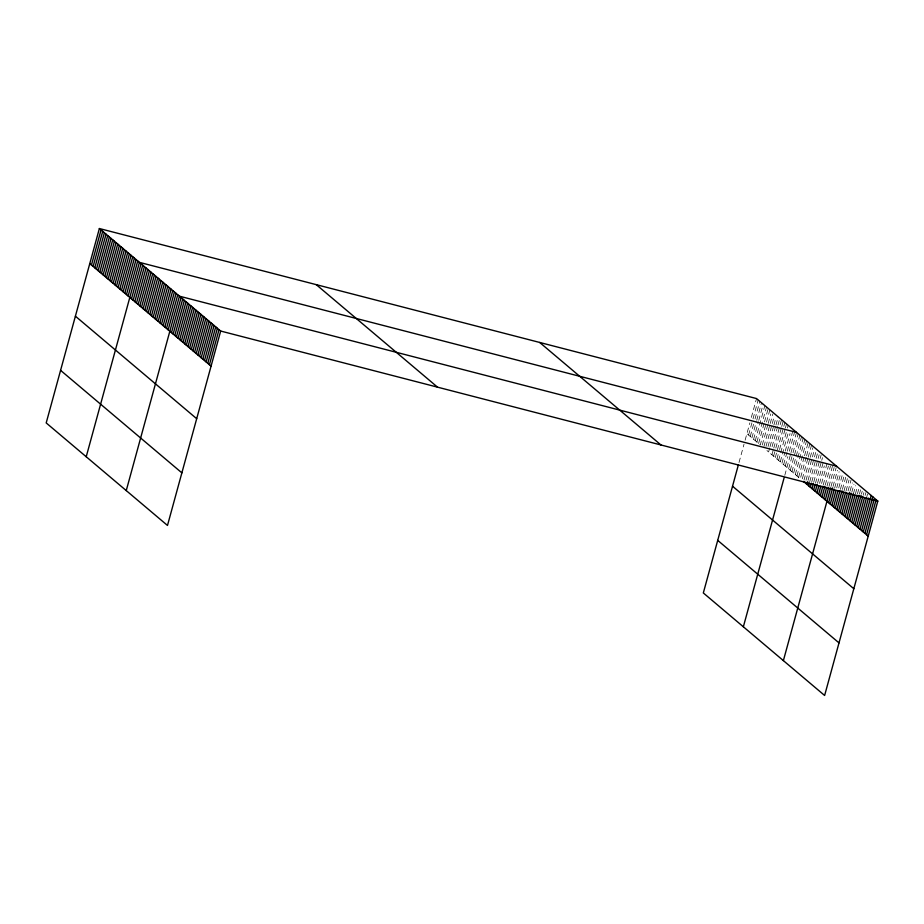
<?xml version="1.0" encoding="UTF-8"?>
<svg xmlns="http://www.w3.org/2000/svg" width="924" height="924" viewBox="0 0 924 924"><rect width="100%" height="100%" fill="white"/><g stroke="black" fill="none" stroke-linecap="round" stroke-linejoin="round"><path stroke-width="0.69" stroke-dasharray="4.62 3.46" d="M739.004 462.543L744.039 444.144M745.114 440.194L749.872 422.834M751.339 417.44L756.513 398.556M748.579 435.031L752.644 420.201M753.014 418.849L758.177 399.965M750.253 436.44L753.568 424.301M755.047 418.907L759.84 401.374M751.917 437.861L756.352 421.667M756.71 420.316L761.515 402.783M753.591 439.27L758.385 421.725M758.754 420.385L763.178 404.192M755.255 440.679L764.853 405.601M756.918 442.088L766.516 407.01M758.592 443.497L764.125 423.261M764.495 421.91L768.179 408.42M769.854 409.829L760.256 444.906L746.915 433.622M762.288 444.964L767.832 424.728M768.202 423.377L770.778 413.94M763.963 446.373L769.865 424.786M770.235 423.446L772.822 413.998M765.996 446.431L771.898 424.855M772.268 423.504L774.116 416.759M768.04 446.5L773.573 426.264M773.942 424.913L775.779 418.168M768.595 451.952L769.704 447.909M770.073 446.558L775.606 426.322M775.975 424.971L778.193 416.874M772.106 446.615L777.638 426.38M778.008 425.028L779.856 418.295M771.933 454.77L773.411 449.376M773.781 448.024L781.531 419.704M773.596 456.179L775.444 449.434M775.814 448.082L781.346 427.858M781.716 426.507L783.194 421.113M775.271 457.588L784.857 422.522M776.934 458.997L779.151 450.9M779.521 449.561L785.054 429.325M785.423 427.974L786.532 423.931M778.597 460.406L787.086 429.383M787.456 428.031L788.195 425.34M780.272 461.815L788.391 432.143M781.935 463.224L784.892 452.437M785.261 451.085L790.055 433.552M783.61 464.633L786.925 452.494M787.294 451.155L792.827 430.919M785.273 466.043L787.86 456.606M789.327 451.212L794.871 430.977M784.788 475.34L790.632 453.973M791.002 452.621L796.534 432.386M788.611 468.872L792.665 454.031M793.035 452.679L798.209 433.795M790.274 470.281L799.872 435.204M791.949 471.69L801.535 436.613M793.612 473.1L803.21 438.022M795.275 474.509L804.873 439.431M796.95 475.918L806.536 440.84M798.613 477.327L804.146 457.091M804.515 455.74L808.211 442.25M806.19 457.149L800.288 478.736L766.932 450.542M806.56 455.798L809.874 443.659M802.321 478.794L807.853 458.558M808.223 457.207L811.549 445.068M803.984 480.203L809.886 458.627M810.256 457.276L812.843 447.828M806.028 480.261L814.148 450.589M808.061 480.33L815.811 451.998M809.724 481.739L817.474 453.407M811.769 481.797L819.149 454.816M813.801 481.854L821.182 454.874M815.465 483.264L821.378 461.688M821.748 460.337L822.487 457.634M817.509 483.333L823.411 461.746M819.542 483.391L824.335 465.858M821.575 483.448L827.119 463.213M823.249 484.857L828.412 465.973M825.282 484.915L830.457 466.031M826.957 486.324L832.489 466.1M828.99 486.394L834.153 467.509M831.023 486.451L836.197 467.567M833.044 486.498L837.467 470.304M834.695 487.895L839.119 471.702M836.717 487.93L840.771 473.1M838.726 487.976L842.792 473.146M840.378 489.373L844.444 474.532M842.399 489.42L845.726 477.281M844.051 490.817L847.366 478.678M846.072 490.863L849.017 480.064M848.082 490.91L851.039 480.11M850.103 490.956L852.321 482.859M851.755 492.342L853.972 484.245M853.406 493.739L855.612 485.643M855.428 493.786L857.264 487.04M857.437 493.832L859.285 487.087M859.459 493.878L860.567 489.824M861.48 493.924L862.219 491.222M863.131 495.31L863.871 492.619M865.141 495.356L865.88 492.665M866.793 496.754L867.532 494.051"/><path stroke-width="1.39" d="M99.376 228.528L46.2 422.926L167.487 525.444L220.674 331.046L99.376 228.528L756.513 398.556L877.8 501.074L824.624 695.472L703.326 592.954L738.288 465.176M91.453 265.015L101.051 229.937M93.116 266.424L102.714 231.347M94.791 267.833L104.389 232.756M96.454 269.242L106.052 234.165M98.129 270.651L107.715 235.585M99.792 272.06L109.39 236.994M101.455 273.469L111.053 238.404M103.13 274.878L112.728 239.813M104.793 276.288L114.391 241.222M106.468 277.697L116.054 242.631M108.131 279.106L117.729 244.04M109.794 280.515L119.392 245.449M111.469 281.924L121.067 246.858M113.132 283.333L122.73 248.267M114.807 284.754L124.394 249.676M116.47 286.163L126.068 251.085M118.133 287.572L127.731 252.495M119.808 288.981L129.395 253.904M121.471 290.39L131.069 255.313M123.146 291.799L132.733 256.722M124.809 293.208L134.407 258.131M126.472 294.617L136.071 259.54M128.147 296.026L137.734 260.949M86.221 456.756L139.409 262.358L796.534 432.386M131.485 298.845L141.072 263.767M133.148 300.254L142.746 265.176M134.812 301.663L144.41 266.597M136.486 303.072L146.073 268.006M138.15 304.481L147.748 269.415M139.813 305.89L149.411 270.824M141.488 307.299L151.086 272.233M143.151 308.708L152.749 273.643M144.825 310.118L154.412 275.052M146.489 311.527L156.087 276.461M148.152 312.936L157.75 277.87M149.827 314.345L159.425 279.279M151.49 315.765L161.088 280.688M153.165 317.175L162.751 282.097M154.828 318.584L164.426 283.506M156.491 319.993L166.089 284.915M158.166 321.402L167.764 286.325M159.829 322.811L169.427 287.734M161.504 324.22L171.09 289.143M163.167 325.629L172.765 290.552M164.83 327.038L174.428 291.961M166.505 328.447L176.091 293.37M168.168 329.856L177.766 294.779M126.253 490.586L179.429 296.188L836.567 466.216M171.483 332.663L181.081 297.586M173.135 334.049L182.733 298.983M174.786 335.447L184.384 300.381M176.438 336.844L186.036 301.767M178.089 338.242L187.676 303.164M179.73 339.628L189.328 304.562M181.381 341.025L190.979 305.948M183.033 342.423L192.631 307.346M184.685 343.809L194.283 308.743M186.336 345.206L195.923 310.141M187.988 346.604L197.574 311.527M189.628 348.002L199.226 312.924M191.28 349.387L200.878 314.322M192.931 350.785L202.529 315.708M194.583 352.183L204.181 317.105M196.234 353.569L205.821 318.503M197.875 354.966L207.473 319.9M199.526 356.364L209.124 321.286M201.178 357.761L210.776 322.684M202.83 359.147L212.428 324.081M204.481 360.545L214.068 325.467M206.133 361.942L215.719 326.865M207.773 363.328L217.371 328.263M209.425 364.726L219.023 329.66M743.358 626.784L784.06 477.974M806.952 484.372L807.692 481.67M808.627 485.781L809.355 483.09M810.29 487.191L811.399 483.148M811.953 488.6L813.432 483.206M813.628 490.009L815.095 484.615M815.291 491.418L817.139 484.673M816.955 492.827L818.803 486.082M818.629 494.236L820.847 486.151M820.293 495.645L822.88 486.209M821.967 497.054L824.913 486.267M823.631 498.475L826.587 487.676M825.294 499.884L828.62 487.733M783.379 660.614L830.653 487.803M828.62 502.679L832.674 487.849M830.26 504.077L834.326 489.235M831.912 505.474L835.977 490.632M833.564 506.86L837.999 490.679M835.215 508.258L840.008 490.725M836.867 509.655L842.03 490.771M838.518 511.053L843.681 492.169M840.159 512.439L845.703 492.203M841.81 513.836L847.343 493.601M843.462 515.234L849.734 492.296M845.114 516.62L851.385 493.693M846.765 518.018L853.406 493.739M848.405 519.415L855.058 495.137M850.057 520.813L857.068 495.183M851.709 522.199L859.089 495.229M853.36 523.596L861.11 495.264M855.012 524.994L862.762 496.662M856.664 526.38L864.414 498.059M858.304 527.777L866.423 498.105M859.955 529.175L868.444 498.151M861.607 530.572L871.205 495.495M863.259 531.958L872.857 496.893M864.91 533.356L874.127 499.63M866.55 534.753L876.148 499.676M220.674 331.046L877.8 501.074M803.614 481.554L868.202 536.139M732.536 486.209L853.822 588.727M539.662 342.446L660.949 444.964M717.717 540.378L839.004 642.896M316.227 284.638L437.526 387.156M89.79 263.606L211.076 366.123M75.398 316.181L196.697 418.699M60.58 370.351L181.878 472.869"/></g></svg>
